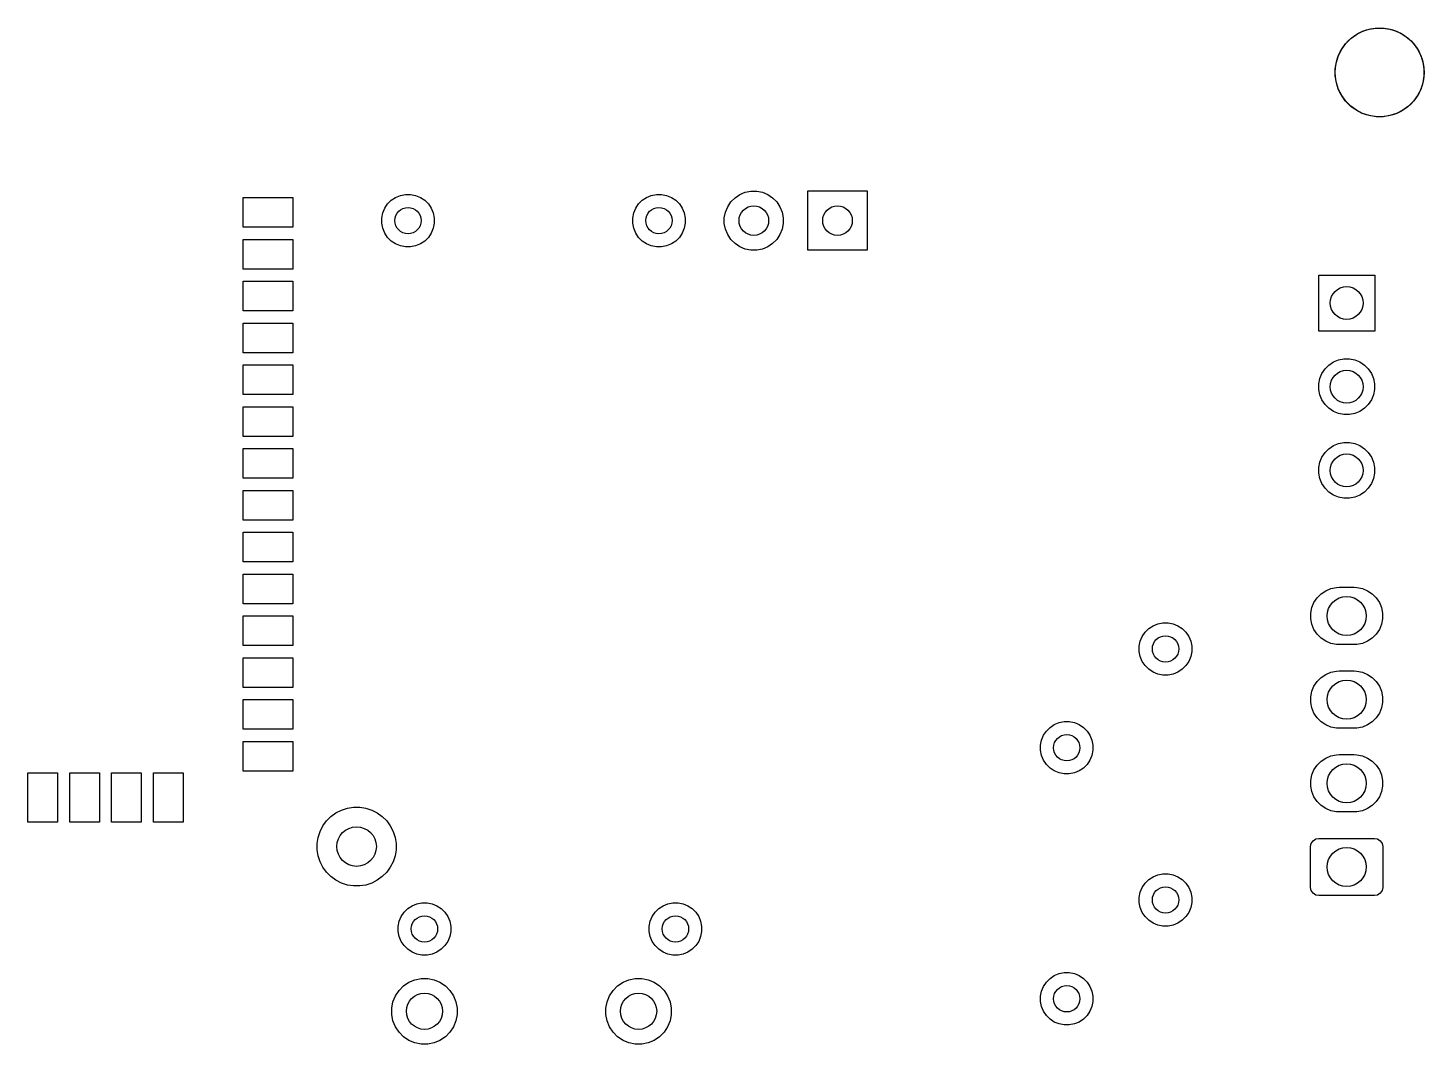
# Model space of a CAD drawing. Header units: millimetres. Extents: x 102.2 to 188.3, y -170.3 to -101.7.
# Drawn here: x 145.46 to 187.85, y -133 to -102.15 of the extents above; entities that cross this region are included whole.
import ezdxf

# ---------------------------------------------------------------- set-up
doc = ezdxf.new("R2010")
doc.units = ezdxf.units.MM
doc.layers.add('F.Mask', color=253, linetype='CONTINUOUS', true_color=0xa89984)

msp = doc.modelspace()

# ---------------------------------------------------------------- linework, layer by layer
at = {"layer": 'F.Mask', "linetype": 'CONTINUOUS'}
for p, q in [((186.184849, -102.187301), (186.39408, -102.154162)), ((186.39408, -102.154162), (186.60592, -102.154162)), ((186.60592, -102.154162), (186.815151, -102.187301)), ((185.473452, -102.623245), (185.623245, -102.473452)), ((185.623245, -102.473452), (185.794627, -102.348936)), ((185.794627, -102.348936), (185.983377, -102.252763)), ((185.983377, -102.252763), (186.184849, -102.187301)), ((186.815151, -102.187301), (187.016623, -102.252763)), ((187.016623, -102.252763), (187.205373, -102.348936)), ((187.205373, -102.348936), (187.376755, -102.473452)), ((187.376755, -102.473452), (187.526548, -102.623245)), ((185.187301, -103.184849), (185.252763, -102.983377)), ((185.252763, -102.983377), (185.348936, -102.794627)), ((185.348936, -102.794627), (185.473452, -102.623245)), ((187.526548, -102.623245), (187.651064, -102.794627)), ((187.651064, -102.794627), (187.747237, -102.983377)), ((187.747237, -102.983377), (187.812699, -103.184849)), ((185.154162, -103.39408), (185.187301, -103.184849)), ((185.154162, -103.60592), (185.154162, -103.39408)), ((187.812699, -103.184849), (187.845838, -103.39408)), ((187.845838, -103.39408), (187.845838, -103.60592)), ((185.187301, -103.815151), (185.154162, -103.60592)), ((185.252763, -104.016623), (185.187301, -103.815151)), ((187.812699, -103.815151), (187.747237, -104.016623)), ((187.845838, -103.60592), (187.812699, -103.815151)), ((185.348936, -104.205373), (185.252763, -104.016623)), ((185.473452, -104.376755), (185.348936, -104.205373)), ((187.651064, -104.205373), (187.526548, -104.376755)), ((187.747237, -104.016623), (187.651064, -104.205373)), ((185.623245, -104.526548), (185.473452, -104.376755)), ((185.794627, -104.651064), (185.623245, -104.526548)), ((185.983377, -104.747237), (185.794627, -104.651064)), ((187.205373, -104.651064), (187.016623, -104.747237)), ((187.376755, -104.526548), (187.205373, -104.651064)), ((187.526548, -104.376755), (187.376755, -104.526548)), ((186.184849, -104.812699), (185.983377, -104.747237)), ((186.39408, -104.845838), (186.184849, -104.812699)), ((186.60592, -104.845838), (186.39408, -104.845838)), ((186.815151, -104.812699), (186.60592, -104.845838)), ((187.016623, -104.747237), (186.815151, -104.812699)), ((156.622883, -107.294463), (156.767772, -107.234448)), ((156.767772, -107.234448), (156.921586, -107.203852)), ((156.921586, -107.203852), (157.078414, -107.203852)), ((157.078414, -107.203852), (157.232228, -107.234448)), ((157.232228, -107.234448), (157.377117, -107.294463)), ((164.242883, -107.294463), (164.387772, -107.234448)), ((164.387772, -107.234448), (164.541586, -107.203852)), ((164.541586, -107.203852), (164.698414, -107.203852)), ((164.698414, -107.203852), (164.852228, -107.234448)), ((164.852228, -107.234448), (164.997117, -107.294463)), ((166.929046, -107.304291), (167.075743, -107.206271)), ((167.075743, -107.206271), (167.238744, -107.138754)), ((167.238744, -107.138754), (167.411785, -107.104334)), ((167.411785, -107.104334), (167.588215, -107.104334)), ((167.588215, -107.104334), (167.761256, -107.138754)), ((167.761256, -107.138754), (167.924257, -107.206271)), ((167.924257, -107.206271), (168.070954, -107.304291)), ((169.14, -108.9), (169.14, -107.1)), ((169.14, -107.1), (170.94, -107.1)), ((170.94, -107.1), (170.94, -108.9)), ((152, -108.2), (152, -107.3)), ((152, -107.3), (153.5, -107.3)), ((153.5, -107.3), (153.5, -108.2)), ((156.234448, -107.767772), (156.294463, -107.622883)), ((156.294463, -107.622883), (156.381592, -107.492485)), ((156.381592, -107.492485), (156.492485, -107.381592)), ((156.492485, -107.381592), (156.622883, -107.294463)), ((157.377117, -107.294463), (157.507515, -107.381592)), ((157.507515, -107.381592), (157.618408, -107.492485)), ((157.618408, -107.492485), (157.705537, -107.622883)), ((157.705537, -107.622883), (157.765552, -107.767772)), ((163.854448, -107.767772), (163.914463, -107.622883)), ((163.914463, -107.622883), (164.001592, -107.492485)), ((164.001592, -107.492485), (164.112485, -107.381592)), ((164.112485, -107.381592), (164.242883, -107.294463)), ((164.997117, -107.294463), (165.127515, -107.381592)), ((165.127515, -107.381592), (165.238408, -107.492485)), ((165.238408, -107.492485), (165.325537, -107.622883)), ((165.325537, -107.622883), (165.385552, -107.767772)), ((166.638754, -107.738744), (166.706271, -107.575743)), ((166.706271, -107.575743), (166.804291, -107.429046)), ((166.804291, -107.429046), (166.929046, -107.304291)), ((168.070954, -107.304291), (168.195709, -107.429046)), ((168.195709, -107.429046), (168.293729, -107.575743)), ((168.293729, -107.575743), (168.361246, -107.738744)), ((156.203852, -107.921586), (156.234448, -107.767772)), ((156.203852, -108.078414), (156.203852, -107.921586)), ((156.234448, -108.232228), (156.203852, -108.078414)), ((157.765552, -107.767772), (157.796148, -107.921586)), ((157.796148, -108.078414), (157.765552, -108.232228)), ((157.796148, -107.921586), (157.796148, -108.078414)), ((163.823852, -107.921586), (163.854448, -107.767772)), ((163.823852, -108.078414), (163.823852, -107.921586)), ((163.854448, -108.232228), (163.823852, -108.078414)), ((165.385552, -107.767772), (165.416148, -107.921586)), ((165.416148, -108.078414), (165.385552, -108.232228)), ((165.416148, -107.921586), (165.416148, -108.078414)), ((166.604334, -107.911785), (166.638754, -107.738744)), ((166.604334, -108.088215), (166.604334, -107.911785)), ((166.638754, -108.261256), (166.604334, -108.088215)), ((168.361246, -107.738744), (168.395666, -107.911785)), ((168.395666, -108.088215), (168.361246, -108.261256)), ((168.395666, -107.911785), (168.395666, -108.088215)), ((153.5, -108.2), (152, -108.2)), ((156.294463, -108.377117), (156.234448, -108.232228)), ((156.381592, -108.507515), (156.294463, -108.377117)), ((156.492485, -108.618408), (156.381592, -108.507515)), ((157.618408, -108.507515), (157.507515, -108.618408)), ((157.705537, -108.377117), (157.618408, -108.507515)), ((157.765552, -108.232228), (157.705537, -108.377117)), ((163.914463, -108.377117), (163.854448, -108.232228)), ((164.001592, -108.507515), (163.914463, -108.377117)), ((164.112485, -108.618408), (164.001592, -108.507515)), ((165.238408, -108.507515), (165.127515, -108.618408)), ((165.325537, -108.377117), (165.238408, -108.507515)), ((165.385552, -108.232228), (165.325537, -108.377117)), ((166.706271, -108.424257), (166.638754, -108.261256)), ((166.804291, -108.570954), (166.706271, -108.424257)), ((168.293729, -108.424257), (168.195709, -108.570954)), ((168.361246, -108.261256), (168.293729, -108.424257)), ((152, -109.47), (152, -108.57)), ((152, -108.57), (153.5, -108.57)), ((153.5, -108.57), (153.5, -109.47)), ((156.622883, -108.705537), (156.492485, -108.618408)), ((156.767772, -108.765552), (156.622883, -108.705537)), ((156.921586, -108.796148), (156.767772, -108.765552)), ((157.078414, -108.796148), (156.921586, -108.796148)), ((157.232228, -108.765552), (157.078414, -108.796148)), ((157.377117, -108.705537), (157.232228, -108.765552)), ((157.507515, -108.618408), (157.377117, -108.705537)), ((164.242883, -108.705537), (164.112485, -108.618408)), ((164.387772, -108.765552), (164.242883, -108.705537)), ((164.541586, -108.796148), (164.387772, -108.765552)), ((164.698414, -108.796148), (164.541586, -108.796148)), ((164.852228, -108.765552), (164.698414, -108.796148)), ((164.997117, -108.705537), (164.852228, -108.765552)), ((165.127515, -108.618408), (164.997117, -108.705537)), ((166.929046, -108.695709), (166.804291, -108.570954)), ((167.075743, -108.793729), (166.929046, -108.695709)), ((167.238744, -108.861246), (167.075743, -108.793729)), ((167.411785, -108.895666), (167.238744, -108.861246)), ((167.588215, -108.895666), (167.411785, -108.895666)), ((167.761256, -108.861246), (167.588215, -108.895666)), ((167.924257, -108.793729), (167.761256, -108.861246)), ((168.070954, -108.695709), (167.924257, -108.793729)), ((168.195709, -108.570954), (168.070954, -108.695709)), ((170.94, -108.9), (169.14, -108.9)), ((153.5, -109.47), (152, -109.47)), ((184.65, -111.35), (184.65, -109.65)), ((184.65, -109.65), (186.35, -109.65)), ((186.35, -109.65), (186.35, -111.35)), ((152, -110.74), (152, -109.84)), ((152, -109.84), (153.5, -109.84)), ((153.5, -109.84), (153.5, -110.74)), ((153.5, -110.74), (152, -110.74)), ((152, -112.01), (152, -111.11)), ((152, -111.11), (153.5, -111.11)), ((153.5, -111.11), (153.5, -112.01)), ((186.35, -111.35), (184.65, -111.35)), ((153.5, -112.01), (152, -112.01)), ((184.960766, -112.382941), (185.099313, -112.290367)), ((185.099313, -112.290367), (185.253258, -112.226601)), ((185.253258, -112.226601), (185.416685, -112.194093)), ((185.416685, -112.194093), (185.583315, -112.194093)), ((185.583315, -112.194093), (185.746742, -112.226601)), ((185.746742, -112.226601), (185.900687, -112.290367)), ((185.900687, -112.290367), (186.039234, -112.382941)), ((152, -113.28), (152, -112.38)), ((152, -112.38), (153.5, -112.38)), ((153.5, -112.38), (153.5, -113.28)), ((184.686601, -112.793258), (184.750367, -112.639313)), ((184.750367, -112.639313), (184.842941, -112.500766)), ((184.842941, -112.500766), (184.960766, -112.382941)), ((186.039234, -112.382941), (186.157059, -112.500766)), ((186.157059, -112.500766), (186.249633, -112.639313)), ((186.249633, -112.639313), (186.313399, -112.793258)), ((184.654093, -112.956685), (184.686601, -112.793258)), ((184.654093, -113.123315), (184.654093, -112.956685)), ((184.686601, -113.286742), (184.654093, -113.123315)), ((186.313399, -112.793258), (186.345907, -112.956685)), ((186.345907, -113.123315), (186.313399, -113.286742)), ((186.345907, -112.956685), (186.345907, -113.123315)), ((153.5, -113.28), (152, -113.28)), ((184.750367, -113.440687), (184.686601, -113.286742)), ((184.842941, -113.579234), (184.750367, -113.440687)), ((184.960766, -113.697059), (184.842941, -113.579234)), ((186.157059, -113.579234), (186.039234, -113.697059)), ((186.249633, -113.440687), (186.157059, -113.579234)), ((186.313399, -113.286742), (186.249633, -113.440687)), ((152, -114.55), (152, -113.65)), ((152, -113.65), (153.5, -113.65)), ((153.5, -113.65), (153.5, -114.55)), ((185.099313, -113.789633), (184.960766, -113.697059)), ((185.253258, -113.853399), (185.099313, -113.789633)), ((185.416685, -113.885907), (185.253258, -113.853399)), ((185.583315, -113.885907), (185.416685, -113.885907)), ((185.746742, -113.853399), (185.583315, -113.885907)), ((185.900687, -113.789633), (185.746742, -113.853399)), ((186.039234, -113.697059), (185.900687, -113.789633)), ((153.5, -114.55), (152, -114.55)), ((184.960766, -114.922941), (185.099313, -114.830367)), ((185.099313, -114.830367), (185.253258, -114.766601)), ((185.253258, -114.766601), (185.416685, -114.734093)), ((185.416685, -114.734093), (185.583315, -114.734093)), ((185.583315, -114.734093), (185.746742, -114.766601)), ((185.746742, -114.766601), (185.900687, -114.830367)), ((185.900687, -114.830367), (186.039234, -114.922941)), ((152, -115.82), (152, -114.92)), ((152, -114.92), (153.5, -114.92)), ((153.5, -114.92), (153.5, -115.82)), ((184.686601, -115.333258), (184.750367, -115.179313)), ((184.750367, -115.179313), (184.842941, -115.040766)), ((184.842941, -115.040766), (184.960766, -114.922941)), ((186.039234, -114.922941), (186.157059, -115.040766)), ((186.157059, -115.040766), (186.249633, -115.179313)), ((186.249633, -115.179313), (186.313399, -115.333258)), ((184.654093, -115.496685), (184.686601, -115.333258)), ((184.654093, -115.663315), (184.654093, -115.496685)), ((184.686601, -115.826742), (184.654093, -115.663315)), ((186.313399, -115.333258), (186.345907, -115.496685)), ((186.345907, -115.663315), (186.313399, -115.826742)), ((186.345907, -115.496685), (186.345907, -115.663315)), ((153.5, -115.82), (152, -115.82)), ((184.750367, -115.980687), (184.686601, -115.826742)), ((184.842941, -116.119234), (184.750367, -115.980687)), ((184.960766, -116.237059), (184.842941, -116.119234)), ((186.157059, -116.119234), (186.039234, -116.237059)), ((186.249633, -115.980687), (186.157059, -116.119234)), ((186.313399, -115.826742), (186.249633, -115.980687)), ((152, -117.09), (152, -116.19)), ((152, -116.19), (153.5, -116.19)), ((153.5, -116.19), (153.5, -117.09)), ((185.099313, -116.329633), (184.960766, -116.237059)), ((185.253258, -116.393399), (185.099313, -116.329633)), ((185.416685, -116.425907), (185.253258, -116.393399)), ((185.583315, -116.425907), (185.416685, -116.425907)), ((185.746742, -116.393399), (185.583315, -116.425907)), ((185.900687, -116.329633), (185.746742, -116.393399)), ((186.039234, -116.237059), (185.900687, -116.329633)), ((153.5, -117.09), (152, -117.09)), ((152, -118.36), (152, -117.46)), ((152, -117.46), (153.5, -117.46)), ((153.5, -117.46), (153.5, -118.36)), ((153.5, -118.36), (152, -118.36)), ((152, -119.63), (152, -118.73)), ((152, -118.73), (153.5, -118.73)), ((153.5, -118.73), (153.5, -119.63)), ((184.507729, -119.589885), (184.602481, -119.448078)), ((184.602481, -119.448078), (184.723078, -119.327481)), ((184.723078, -119.327481), (184.864885, -119.232729)), ((184.864885, -119.232729), (185.022452, -119.167462)), ((185.022452, -119.167462), (185.189725, -119.134189)), ((185.189725, -119.134189), (185.275, -119.13)), ((185.275, -119.13), (185.725, -119.13)), ((185.725, -119.13), (185.810275, -119.134189)), ((185.810275, -119.134189), (185.977548, -119.167462)), ((185.977548, -119.167462), (186.135115, -119.232729)), ((186.135115, -119.232729), (186.276922, -119.327481)), ((186.276922, -119.327481), (186.397519, -119.448078)), ((186.397519, -119.448078), (186.492271, -119.589885)), ((153.5, -119.63), (152, -119.63)), ((184.409189, -119.914725), (184.442462, -119.747452)), ((184.409189, -120.085275), (184.409189, -119.914725)), ((184.442462, -119.747452), (184.507729, -119.589885)), ((186.492271, -119.589885), (186.557538, -119.747452)), ((186.557538, -119.747452), (186.590811, -119.914725)), ((186.590811, -119.914725), (186.590811, -120.085275)), ((152, -120.9), (152, -120)), ((152, -120), (153.5, -120)), ((153.5, -120), (153.5, -120.9)), ((179.381592, -120.492485), (179.492485, -120.381592)), ((179.492485, -120.381592), (179.622883, -120.294463)), ((179.622883, -120.294463), (179.767772, -120.234448)), ((179.767772, -120.234448), (179.921586, -120.203852)), ((179.921586, -120.203852), (180.078414, -120.203852)), ((180.078414, -120.203852), (180.232228, -120.234448)), ((180.232228, -120.234448), (180.377117, -120.294463)), ((180.377117, -120.294463), (180.507515, -120.381592)), ((180.507515, -120.381592), (180.618408, -120.492485)), ((184.442462, -120.252548), (184.409189, -120.085275)), ((184.507729, -120.410115), (184.442462, -120.252548)), ((186.557538, -120.252548), (186.492271, -120.410115)), ((186.590811, -120.085275), (186.557538, -120.252548)), ((179.203852, -120.921586), (179.234448, -120.767772)), ((179.234448, -120.767772), (179.294463, -120.622883)), ((179.294463, -120.622883), (179.381592, -120.492485)), ((180.618408, -120.492485), (180.705537, -120.622883)), ((180.705537, -120.622883), (180.765552, -120.767772)), ((180.765552, -120.767772), (180.796148, -120.921586)), ((184.602481, -120.551922), (184.507729, -120.410115)), ((184.723078, -120.672519), (184.602481, -120.551922)), ((184.864885, -120.767271), (184.723078, -120.672519)), ((185.022452, -120.832538), (184.864885, -120.767271)), ((186.135115, -120.767271), (185.977548, -120.832538)), ((186.276922, -120.672519), (186.135115, -120.767271)), ((186.397519, -120.551922), (186.276922, -120.672519)), ((186.492271, -120.410115), (186.397519, -120.551922)), ((153.5, -120.9), (152, -120.9)), ((179.203852, -121.078414), (179.203852, -120.921586)), ((179.234448, -121.232228), (179.203852, -121.078414)), ((179.294463, -121.377117), (179.234448, -121.232228)), ((180.765552, -121.232228), (180.705537, -121.377117)), ((180.796148, -121.078414), (180.765552, -121.232228)), ((180.796148, -120.921586), (180.796148, -121.078414)), ((185.189725, -120.865811), (185.022452, -120.832538)), ((185.275, -120.87), (185.189725, -120.865811)), ((185.725, -120.87), (185.275, -120.87)), ((185.810275, -120.865811), (185.725, -120.87)), ((185.977548, -120.832538), (185.810275, -120.865811)), ((152, -122.17), (152, -121.27)), ((152, -121.27), (153.5, -121.27)), ((153.5, -121.27), (153.5, -122.17)), ((179.381592, -121.507515), (179.294463, -121.377117)), ((179.492485, -121.618408), (179.381592, -121.507515)), ((179.622883, -121.705537), (179.492485, -121.618408)), ((180.507515, -121.618408), (180.377117, -121.705537)), ((180.618408, -121.507515), (180.507515, -121.618408)), ((180.705537, -121.377117), (180.618408, -121.507515)), ((179.767772, -121.765552), (179.622883, -121.705537)), ((179.921586, -121.796148), (179.767772, -121.765552)), ((180.078414, -121.796148), (179.921586, -121.796148)), ((180.232228, -121.765552), (180.078414, -121.796148)), ((180.377117, -121.705537), (180.232228, -121.765552)), ((184.507729, -122.129885), (184.602481, -121.988078)), ((184.602481, -121.988078), (184.723078, -121.867481)), ((184.723078, -121.867481), (184.864885, -121.772729)), ((184.864885, -121.772729), (185.022452, -121.707462)), ((185.022452, -121.707462), (185.189725, -121.674189)), ((185.189725, -121.674189), (185.275, -121.67)), ((185.275, -121.67), (185.725, -121.67)), ((185.725, -121.67), (185.810275, -121.674189)), ((185.810275, -121.674189), (185.977548, -121.707462)), ((185.977548, -121.707462), (186.135115, -121.772729)), ((186.135115, -121.772729), (186.276922, -121.867481)), ((186.276922, -121.867481), (186.397519, -121.988078)), ((186.397519, -121.988078), (186.492271, -122.129885)), ((153.5, -122.17), (152, -122.17)), ((184.409189, -122.454725), (184.442462, -122.287452)), ((184.409189, -122.625275), (184.409189, -122.454725)), ((184.442462, -122.287452), (184.507729, -122.129885)), ((186.492271, -122.129885), (186.557538, -122.287452)), ((186.557538, -122.287452), (186.590811, -122.454725)), ((186.590811, -122.454725), (186.590811, -122.625275)), ((152, -123.44), (152, -122.54)), ((152, -122.54), (153.5, -122.54)), ((153.5, -122.54), (153.5, -123.44)), ((184.442462, -122.792548), (184.409189, -122.625275)), ((184.507729, -122.950115), (184.442462, -122.792548)), ((186.557538, -122.792548), (186.492271, -122.950115)), ((186.590811, -122.625275), (186.557538, -122.792548)), ((176.492485, -123.381592), (176.622883, -123.294463)), ((176.622883, -123.294463), (176.767772, -123.234448)), ((176.767772, -123.234448), (176.921586, -123.203852)), ((176.921586, -123.203852), (177.078414, -123.203852)), ((177.078414, -123.203852), (177.232228, -123.234448)), ((177.232228, -123.234448), (177.377117, -123.294463)), ((177.377117, -123.294463), (177.507515, -123.381592)), ((184.602481, -123.091922), (184.507729, -122.950115)), ((184.723078, -123.212519), (184.602481, -123.091922)), ((184.864885, -123.307271), (184.723078, -123.212519)), ((185.022452, -123.372538), (184.864885, -123.307271)), ((186.135115, -123.307271), (185.977548, -123.372538)), ((186.276922, -123.212519), (186.135115, -123.307271)), ((186.397519, -123.091922), (186.276922, -123.212519)), ((186.492271, -122.950115), (186.397519, -123.091922)), ((153.5, -123.44), (152, -123.44)), ((176.203852, -123.921586), (176.234448, -123.767772)), ((176.234448, -123.767772), (176.294463, -123.622883)), ((176.294463, -123.622883), (176.381592, -123.492485)), ((176.381592, -123.492485), (176.492485, -123.381592)), ((177.507515, -123.381592), (177.618408, -123.492485)), ((177.618408, -123.492485), (177.705537, -123.622883)), ((177.705537, -123.622883), (177.765552, -123.767772)), ((177.765552, -123.767772), (177.796148, -123.921586)), ((185.189725, -123.405811), (185.022452, -123.372538)), ((185.275, -123.41), (185.189725, -123.405811)), ((185.725, -123.41), (185.275, -123.41)), ((185.810275, -123.405811), (185.725, -123.41)), ((185.977548, -123.372538), (185.810275, -123.405811)), ((152, -124.71), (152, -123.81)), ((152, -123.81), (153.5, -123.81)), ((153.5, -123.81), (153.5, -124.71)), ((176.203852, -124.078414), (176.203852, -123.921586)), ((176.234448, -124.232228), (176.203852, -124.078414)), ((177.796148, -124.078414), (177.765552, -124.232228)), ((177.796148, -123.921586), (177.796148, -124.078414)), ((176.294463, -124.377117), (176.234448, -124.232228)), ((176.381592, -124.507515), (176.294463, -124.377117)), ((176.492485, -124.618408), (176.381592, -124.507515)), ((176.622883, -124.705537), (176.492485, -124.618408)), ((177.507515, -124.618408), (177.377117, -124.705537)), ((177.618408, -124.507515), (177.507515, -124.618408)), ((177.705537, -124.377117), (177.618408, -124.507515)), ((177.765552, -124.232228), (177.705537, -124.377117)), ((184.507729, -124.669885), (184.602481, -124.528078)), ((184.602481, -124.528078), (184.723078, -124.407481)), ((184.723078, -124.407481), (184.864885, -124.312729)), ((184.864885, -124.312729), (185.022452, -124.247462)), ((185.022452, -124.247462), (185.189725, -124.214189)), ((185.189725, -124.214189), (185.275, -124.21)), ((185.275, -124.21), (185.725, -124.21)), ((185.725, -124.21), (185.810275, -124.214189)), ((185.810275, -124.214189), (185.977548, -124.247462)), ((185.977548, -124.247462), (186.135115, -124.312729)), ((186.135115, -124.312729), (186.276922, -124.407481)), ((186.276922, -124.407481), (186.397519, -124.528078)), ((186.397519, -124.528078), (186.492271, -124.669885)), ((145.46, -126.26), (145.46, -124.76)), ((145.46, -124.76), (146.36, -124.76)), ((146.36, -124.76), (146.36, -126.26)), ((146.73, -126.26), (146.73, -124.76)), ((146.73, -124.76), (147.63, -124.76)), ((147.63, -124.76), (147.63, -126.26)), ((148, -126.26), (148, -124.76)), ((148, -124.76), (148.9, -124.76)), ((148.9, -124.76), (148.9, -126.26)), ((149.27, -126.26), (149.27, -124.76)), ((149.27, -124.76), (150.17, -124.76)), ((150.17, -124.76), (150.17, -126.26)), ((153.5, -124.71), (152, -124.71)), ((176.767772, -124.765552), (176.622883, -124.705537)), ((176.921586, -124.796148), (176.767772, -124.765552)), ((177.078414, -124.796148), (176.921586, -124.796148)), ((177.232228, -124.765552), (177.078414, -124.796148)), ((177.377117, -124.705537), (177.232228, -124.765552)), ((184.409189, -124.994725), (184.442462, -124.827452)), ((184.409189, -125.165275), (184.409189, -124.994725)), ((184.442462, -124.827452), (184.507729, -124.669885)), ((186.492271, -124.669885), (186.557538, -124.827452)), ((186.557538, -124.827452), (186.590811, -124.994725)), ((186.590811, -124.994725), (186.590811, -125.165275)), ((184.442462, -125.332548), (184.409189, -125.165275)), ((184.507729, -125.490115), (184.442462, -125.332548)), ((186.557538, -125.332548), (186.492271, -125.490115)), ((186.590811, -125.165275), (186.557538, -125.332548)), ((154.813002, -125.976832), (154.98078, -125.891345)), ((154.98078, -125.891345), (155.159866, -125.833156)), ((155.159866, -125.833156), (155.345849, -125.803699)), ((155.345849, -125.803699), (155.534151, -125.803699)), ((155.534151, -125.803699), (155.720134, -125.833156)), ((155.720134, -125.833156), (155.89922, -125.891345)), ((155.89922, -125.891345), (156.066998, -125.976832)), ((184.602481, -125.631922), (184.507729, -125.490115)), ((184.723078, -125.752519), (184.602481, -125.631922)), ((184.864885, -125.847271), (184.723078, -125.752519)), ((185.022452, -125.912538), (184.864885, -125.847271)), ((186.135115, -125.847271), (185.977548, -125.912538)), ((186.276922, -125.752519), (186.135115, -125.847271)), ((186.397519, -125.631922), (186.276922, -125.752519)), ((186.492271, -125.490115), (186.397519, -125.631922)), ((146.36, -126.26), (145.46, -126.26)), ((147.63, -126.26), (146.73, -126.26)), ((148.9, -126.26), (148, -126.26)), ((150.17, -126.26), (149.27, -126.26)), ((154.416832, -126.373002), (154.527513, -126.220662)), ((154.527513, -126.220662), (154.660662, -126.087513)), ((154.660662, -126.087513), (154.813002, -125.976832)), ((156.066998, -125.976832), (156.219338, -126.087513)), ((156.219338, -126.087513), (156.352487, -126.220662)), ((156.352487, -126.220662), (156.463168, -126.373002)), ((185.189725, -125.945811), (185.022452, -125.912538)), ((185.275, -125.95), (185.189725, -125.945811)), ((185.725, -125.95), (185.275, -125.95)), ((185.810275, -125.945811), (185.725, -125.95)), ((185.977548, -125.912538), (185.810275, -125.945811)), ((154.243699, -126.905849), (154.273156, -126.719866)), ((154.273156, -126.719866), (154.331345, -126.54078)), ((154.331345, -126.54078), (154.416832, -126.373002)), ((156.463168, -126.373002), (156.548655, -126.54078)), ((156.548655, -126.54078), (156.606844, -126.719866)), ((156.606844, -126.719866), (156.636301, -126.905849)), ((154.243699, -127.094151), (154.243699, -126.905849)), ((154.273156, -127.280134), (154.243699, -127.094151)), ((156.636301, -127.094151), (156.606844, -127.280134)), ((156.636301, -126.905849), (156.636301, -127.094151)), ((184.405, -127), (184.42403, -126.904329)), ((184.405, -128.24), (184.405, -127)), ((184.42403, -126.904329), (184.478223, -126.823223)), ((184.478223, -126.823223), (184.559329, -126.76903)), ((184.559329, -126.76903), (184.655, -126.75)), ((184.655, -126.75), (186.345, -126.75)), ((186.345, -126.75), (186.440671, -126.76903)), ((186.440671, -126.76903), (186.521777, -126.823223)), ((186.521777, -126.823223), (186.57597, -126.904329)), ((186.57597, -126.904329), (186.595, -127)), ((186.595, -127), (186.595, -128.24)), ((154.331345, -127.45922), (154.273156, -127.280134)), ((154.416832, -127.626998), (154.331345, -127.45922)), ((156.548655, -127.45922), (156.463168, -127.626998)), ((156.606844, -127.280134), (156.548655, -127.45922)), ((154.527513, -127.779338), (154.416832, -127.626998)), ((154.660662, -127.912487), (154.527513, -127.779338)), ((154.813002, -128.023168), (154.660662, -127.912487)), ((156.219338, -127.912487), (156.066998, -128.023168)), ((156.352487, -127.779338), (156.219338, -127.912487)), ((156.463168, -127.626998), (156.352487, -127.779338)), ((179.381592, -128.112485), (179.492485, -128.001592)), ((179.492485, -128.001592), (179.622883, -127.914463)), ((179.622883, -127.914463), (179.767772, -127.854448)), ((179.767772, -127.854448), (179.921586, -127.823852)), ((179.921586, -127.823852), (180.078414, -127.823852)), ((180.078414, -127.823852), (180.232228, -127.854448)), ((180.232228, -127.854448), (180.377117, -127.914463)), ((180.377117, -127.914463), (180.507515, -128.001592)), ((180.507515, -128.001592), (180.618408, -128.112485)), ((154.98078, -128.108655), (154.813002, -128.023168)), ((155.159866, -128.166844), (154.98078, -128.108655)), ((155.345849, -128.196301), (155.159866, -128.166844)), ((155.534151, -128.196301), (155.345849, -128.196301)), ((155.720134, -128.166844), (155.534151, -128.196301)), ((155.89922, -128.108655), (155.720134, -128.166844)), ((156.066998, -128.023168), (155.89922, -128.108655)), ((179.203852, -128.541586), (179.234448, -128.387772)), ((179.234448, -128.387772), (179.294463, -128.242883)), ((179.294463, -128.242883), (179.381592, -128.112485)), ((180.618408, -128.112485), (180.705537, -128.242883)), ((180.705537, -128.242883), (180.765552, -128.387772)), ((180.765552, -128.387772), (180.796148, -128.541586)), ((184.42403, -128.335671), (184.405, -128.24)), ((184.478223, -128.416777), (184.42403, -128.335671)), ((184.559329, -128.47097), (184.478223, -128.416777)), ((186.521777, -128.416777), (186.440671, -128.47097)), ((186.57597, -128.335671), (186.521777, -128.416777)), ((186.595, -128.24), (186.57597, -128.335671)), ((156.992485, -128.881592), (157.122883, -128.794463)), ((157.122883, -128.794463), (157.267772, -128.734448)), ((157.267772, -128.734448), (157.421586, -128.703852)), ((157.421586, -128.703852), (157.578414, -128.703852)), ((157.578414, -128.703852), (157.732228, -128.734448)), ((157.732228, -128.734448), (157.877117, -128.794463)), ((157.877117, -128.794463), (158.007515, -128.881592)), ((164.612485, -128.881592), (164.742883, -128.794463)), ((164.742883, -128.794463), (164.887772, -128.734448)), ((164.887772, -128.734448), (165.041586, -128.703852)), ((165.041586, -128.703852), (165.198414, -128.703852)), ((165.198414, -128.703852), (165.352228, -128.734448)), ((165.352228, -128.734448), (165.497117, -128.794463)), ((165.497117, -128.794463), (165.627515, -128.881592)), ((179.203852, -128.698414), (179.203852, -128.541586)), ((179.234448, -128.852228), (179.203852, -128.698414)), ((179.294463, -128.997117), (179.234448, -128.852228)), ((180.765552, -128.852228), (180.705537, -128.997117)), ((180.796148, -128.698414), (180.765552, -128.852228)), ((180.796148, -128.541586), (180.796148, -128.698414)), ((184.655, -128.49), (184.559329, -128.47097)), ((186.345, -128.49), (184.655, -128.49)), ((186.440671, -128.47097), (186.345, -128.49)), ((156.703852, -129.421586), (156.734448, -129.267772)), ((156.734448, -129.267772), (156.794463, -129.122883)), ((156.794463, -129.122883), (156.881592, -128.992485)), ((156.881592, -128.992485), (156.992485, -128.881592)), ((158.007515, -128.881592), (158.118408, -128.992485)), ((158.118408, -128.992485), (158.205537, -129.122883)), ((158.205537, -129.122883), (158.265552, -129.267772)), ((158.265552, -129.267772), (158.296148, -129.421586)), ((164.323852, -129.421586), (164.354448, -129.267772)), ((164.354448, -129.267772), (164.414463, -129.122883)), ((164.414463, -129.122883), (164.501592, -128.992485)), ((164.501592, -128.992485), (164.612485, -128.881592)), ((165.627515, -128.881592), (165.738408, -128.992485)), ((165.738408, -128.992485), (165.825537, -129.122883)), ((165.825537, -129.122883), (165.885552, -129.267772)), ((165.885552, -129.267772), (165.916148, -129.421586)), ((179.381592, -129.127515), (179.294463, -128.997117)), ((179.492485, -129.238408), (179.381592, -129.127515)), ((179.622883, -129.325537), (179.492485, -129.238408)), ((180.507515, -129.238408), (180.377117, -129.325537)), ((180.618408, -129.127515), (180.507515, -129.238408)), ((180.705537, -128.997117), (180.618408, -129.127515)), ((156.703852, -129.578414), (156.703852, -129.421586)), ((156.734448, -129.732228), (156.703852, -129.578414)), ((158.296148, -129.578414), (158.265552, -129.732228)), ((158.296148, -129.421586), (158.296148, -129.578414)), ((164.323852, -129.578414), (164.323852, -129.421586)), ((164.354448, -129.732228), (164.323852, -129.578414)), ((165.916148, -129.578414), (165.885552, -129.732228)), ((165.916148, -129.421586), (165.916148, -129.578414)), ((179.767772, -129.385552), (179.622883, -129.325537)), ((179.921586, -129.416148), (179.767772, -129.385552)), ((180.078414, -129.416148), (179.921586, -129.416148)), ((180.232228, -129.385552), (180.078414, -129.416148)), ((180.377117, -129.325537), (180.232228, -129.385552)), ((156.794463, -129.877117), (156.734448, -129.732228)), ((156.881592, -130.007515), (156.794463, -129.877117)), ((156.992485, -130.118408), (156.881592, -130.007515)), ((157.122883, -130.205537), (156.992485, -130.118408)), ((158.007515, -130.118408), (157.877117, -130.205537)), ((158.118408, -130.007515), (158.007515, -130.118408)), ((158.205537, -129.877117), (158.118408, -130.007515)), ((158.265552, -129.732228), (158.205537, -129.877117)), ((164.414463, -129.877117), (164.354448, -129.732228)), ((164.501592, -130.007515), (164.414463, -129.877117)), ((164.612485, -130.118408), (164.501592, -130.007515)), ((164.742883, -130.205537), (164.612485, -130.118408)), ((165.627515, -130.118408), (165.497117, -130.205537)), ((165.738408, -130.007515), (165.627515, -130.118408)), ((165.825537, -129.877117), (165.738408, -130.007515)), ((165.885552, -129.732228), (165.825537, -129.877117)), ((157.267772, -130.265552), (157.122883, -130.205537)), ((157.421586, -130.296148), (157.267772, -130.265552)), ((157.578414, -130.296148), (157.421586, -130.296148)), ((157.732228, -130.265552), (157.578414, -130.296148)), ((157.877117, -130.205537), (157.732228, -130.265552)), ((164.887772, -130.265552), (164.742883, -130.205537)), ((165.041586, -130.296148), (164.887772, -130.265552)), ((165.198414, -130.296148), (165.041586, -130.296148)), ((165.352228, -130.265552), (165.198414, -130.296148)), ((165.497117, -130.205537), (165.352228, -130.265552)), ((176.492485, -131.001592), (176.622883, -130.914463)), ((176.622883, -130.914463), (176.767772, -130.854448)), ((176.767772, -130.854448), (176.921586, -130.823852)), ((176.921586, -130.823852), (177.078414, -130.823852)), ((177.078414, -130.823852), (177.232228, -130.854448)), ((177.232228, -130.854448), (177.377117, -130.914463)), ((177.377117, -130.914463), (177.507515, -131.001592)), ((156.618079, -131.528603), (156.72699, -131.365607)), ((156.72699, -131.365607), (156.865607, -131.22699)), ((156.865607, -131.22699), (157.028603, -131.118079)), ((157.028603, -131.118079), (157.209715, -131.04306)), ((157.209715, -131.04306), (157.401983, -131.004815)), ((157.401983, -131.004815), (157.598017, -131.004815)), ((157.598017, -131.004815), (157.790285, -131.04306)), ((157.790285, -131.04306), (157.971397, -131.118079)), ((157.971397, -131.118079), (158.134393, -131.22699)), ((158.134393, -131.22699), (158.27301, -131.365607)), ((158.27301, -131.365607), (158.381921, -131.528603)), ((163.118079, -131.528603), (163.22699, -131.365607)), ((163.22699, -131.365607), (163.365607, -131.22699)), ((163.365607, -131.22699), (163.528603, -131.118079)), ((163.528603, -131.118079), (163.709715, -131.04306)), ((163.709715, -131.04306), (163.901983, -131.004815)), ((163.901983, -131.004815), (164.098017, -131.004815)), ((164.098017, -131.004815), (164.290285, -131.04306)), ((164.290285, -131.04306), (164.471397, -131.118079)), ((164.471397, -131.118079), (164.634393, -131.22699)), ((164.634393, -131.22699), (164.77301, -131.365607)), ((164.77301, -131.365607), (164.881921, -131.528603)), ((176.203852, -131.541586), (176.234448, -131.387772)), ((176.234448, -131.387772), (176.294463, -131.242883)), ((176.294463, -131.242883), (176.381592, -131.112485)), ((176.381592, -131.112485), (176.492485, -131.001592)), ((177.507515, -131.001592), (177.618408, -131.112485)), ((177.618408, -131.112485), (177.705537, -131.242883)), ((177.705537, -131.242883), (177.765552, -131.387772)), ((177.765552, -131.387772), (177.796148, -131.541586)), ((156.504815, -131.901983), (156.54306, -131.709715)), ((156.54306, -131.709715), (156.618079, -131.528603)), ((158.381921, -131.528603), (158.45694, -131.709715)), ((158.45694, -131.709715), (158.495185, -131.901983)), ((163.004815, -131.901983), (163.04306, -131.709715)), ((163.04306, -131.709715), (163.118079, -131.528603)), ((164.881921, -131.528603), (164.95694, -131.709715)), ((164.95694, -131.709715), (164.995185, -131.901983)), ((176.203852, -131.698414), (176.203852, -131.541586)), ((176.234448, -131.852228), (176.203852, -131.698414)), ((177.796148, -131.698414), (177.765552, -131.852228)), ((177.796148, -131.541586), (177.796148, -131.698414)), ((156.504815, -132.098017), (156.504815, -131.901983)), ((156.54306, -132.290285), (156.504815, -132.098017)), ((158.495185, -132.098017), (158.45694, -132.290285)), ((158.495185, -131.901983), (158.495185, -132.098017)), ((163.004815, -132.098017), (163.004815, -131.901983)), ((163.04306, -132.290285), (163.004815, -132.098017)), ((164.995185, -132.098017), (164.95694, -132.290285)), ((164.995185, -131.901983), (164.995185, -132.098017)), ((176.294463, -131.997117), (176.234448, -131.852228)), ((176.381592, -132.127515), (176.294463, -131.997117)), ((176.492485, -132.238408), (176.381592, -132.127515)), ((176.622883, -132.325537), (176.492485, -132.238408)), ((177.507515, -132.238408), (177.377117, -132.325537)), ((177.618408, -132.127515), (177.507515, -132.238408)), ((177.705537, -131.997117), (177.618408, -132.127515)), ((177.765552, -131.852228), (177.705537, -131.997117)), ((156.618079, -132.471397), (156.54306, -132.290285)), ((156.72699, -132.634393), (156.618079, -132.471397)), ((156.865607, -132.77301), (156.72699, -132.634393)), ((158.27301, -132.634393), (158.134393, -132.77301)), ((158.381921, -132.471397), (158.27301, -132.634393)), ((158.45694, -132.290285), (158.381921, -132.471397)), ((163.118079, -132.471397), (163.04306, -132.290285)), ((163.22699, -132.634393), (163.118079, -132.471397)), ((163.365607, -132.77301), (163.22699, -132.634393)), ((164.77301, -132.634393), (164.634393, -132.77301)), ((164.881921, -132.471397), (164.77301, -132.634393)), ((164.95694, -132.290285), (164.881921, -132.471397)), ((176.767772, -132.385552), (176.622883, -132.325537)), ((176.921586, -132.416148), (176.767772, -132.385552)), ((177.078414, -132.416148), (176.921586, -132.416148)), ((177.232228, -132.385552), (177.078414, -132.416148)), ((177.377117, -132.325537), (177.232228, -132.385552)), ((157.028603, -132.881921), (156.865607, -132.77301)), ((157.209715, -132.95694), (157.028603, -132.881921)), ((157.401983, -132.995185), (157.209715, -132.95694)), ((157.598017, -132.995185), (157.401983, -132.995185)), ((157.790285, -132.95694), (157.598017, -132.995185)), ((157.971397, -132.881921), (157.790285, -132.95694)), ((158.134393, -132.77301), (157.971397, -132.881921)), ((163.528603, -132.881921), (163.365607, -132.77301)), ((163.709715, -132.95694), (163.528603, -132.881921)), ((163.901983, -132.995185), (163.709715, -132.95694)), ((164.098017, -132.995185), (163.901983, -132.995185)), ((164.290285, -132.95694), (164.098017, -132.995185)), ((164.471397, -132.881921), (164.290285, -132.95694)), ((164.634393, -132.77301), (164.471397, -132.881921))]:
    msp.add_line(p, q, dxfattribs=at)
at = {"layer": 'F.Mask'}
for centre, radius in [((186.5, -103.5), 1.35), ((186.5, -103.5), 1.349999), ((157, -108), 0.4), ((157, -108), 0.4), ((164.62, -108), 0.4), ((164.62, -108), 0.4), ((167.5, -108), 0.45), ((167.5, -108), 0.45), ((170.04, -108), 0.45), ((170.04, -108), 0.45), ((185.5, -110.5), 0.5), ((185.5, -110.5), 0.5), ((185.5, -113.04), 0.5), ((185.5, -113.04), 0.5), ((185.5, -115.58), 0.5), ((185.5, -115.58), 0.5), ((185.5, -120), 0.595), ((185.5, -120), 0.595), ((180, -121), 0.4), ((180, -121), 0.4), ((185.5, -122.54), 0.595), ((185.5, -122.54), 0.595), ((177, -124), 0.4), ((177, -124), 0.4), ((185.5, -125.08), 0.595), ((185.5, -125.08), 0.595), ((155.44, -127), 0.6), ((155.44, -127), 0.6), ((185.5, -127.62), 0.595), ((185.5, -127.62), 0.595), ((180, -128.62), 0.4), ((180, -128.62), 0.4), ((157.5, -129.5), 0.4), ((157.5, -129.5), 0.4), ((165.12, -129.5), 0.4), ((165.12, -129.5), 0.4), ((177, -131.62), 0.4), ((177, -131.62), 0.4), ((157.5, -132), 0.55), ((157.5, -132), 0.55), ((164, -132), 0.55), ((164, -132), 0.55)]:
    msp.add_circle(centre, radius, dxfattribs=at)

doc.saveas('drawing.dxf')
